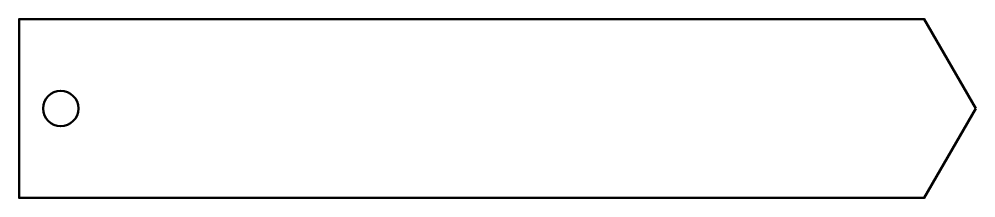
# Model space of a CAD drawing. Header units: millimetres. Extents: x 0 to 460, y 0 to 86.
import ezdxf

# ---------------------------------------------------------------- set-up
doc = ezdxf.new("R2010")
doc.units = ezdxf.units.MM
doc.layers.add('IV_INTERIOR_PROFILES', color=7, linetype='Continuous', lineweight=50)
doc.layers.add('IV_OUTER_PROFILE', color=7, linetype='Continuous', lineweight=50)

msp = doc.modelspace()

# ---------------------------------------------------------------- linework, layer by layer
at = {"layer": 'IV_INTERIOR_PROFILES'}
msp.add_circle((20, 43), 8.5, dxfattribs=at)
at = {"layer": 'IV_OUTER_PROFILE', "flags": 128}
msp.add_lwpolyline([(460, 43), (435.17, 0), (0, 0), (0, 86), (435.17, 86)], close=True, dxfattribs=at)

doc.saveas('drawing.dxf')
